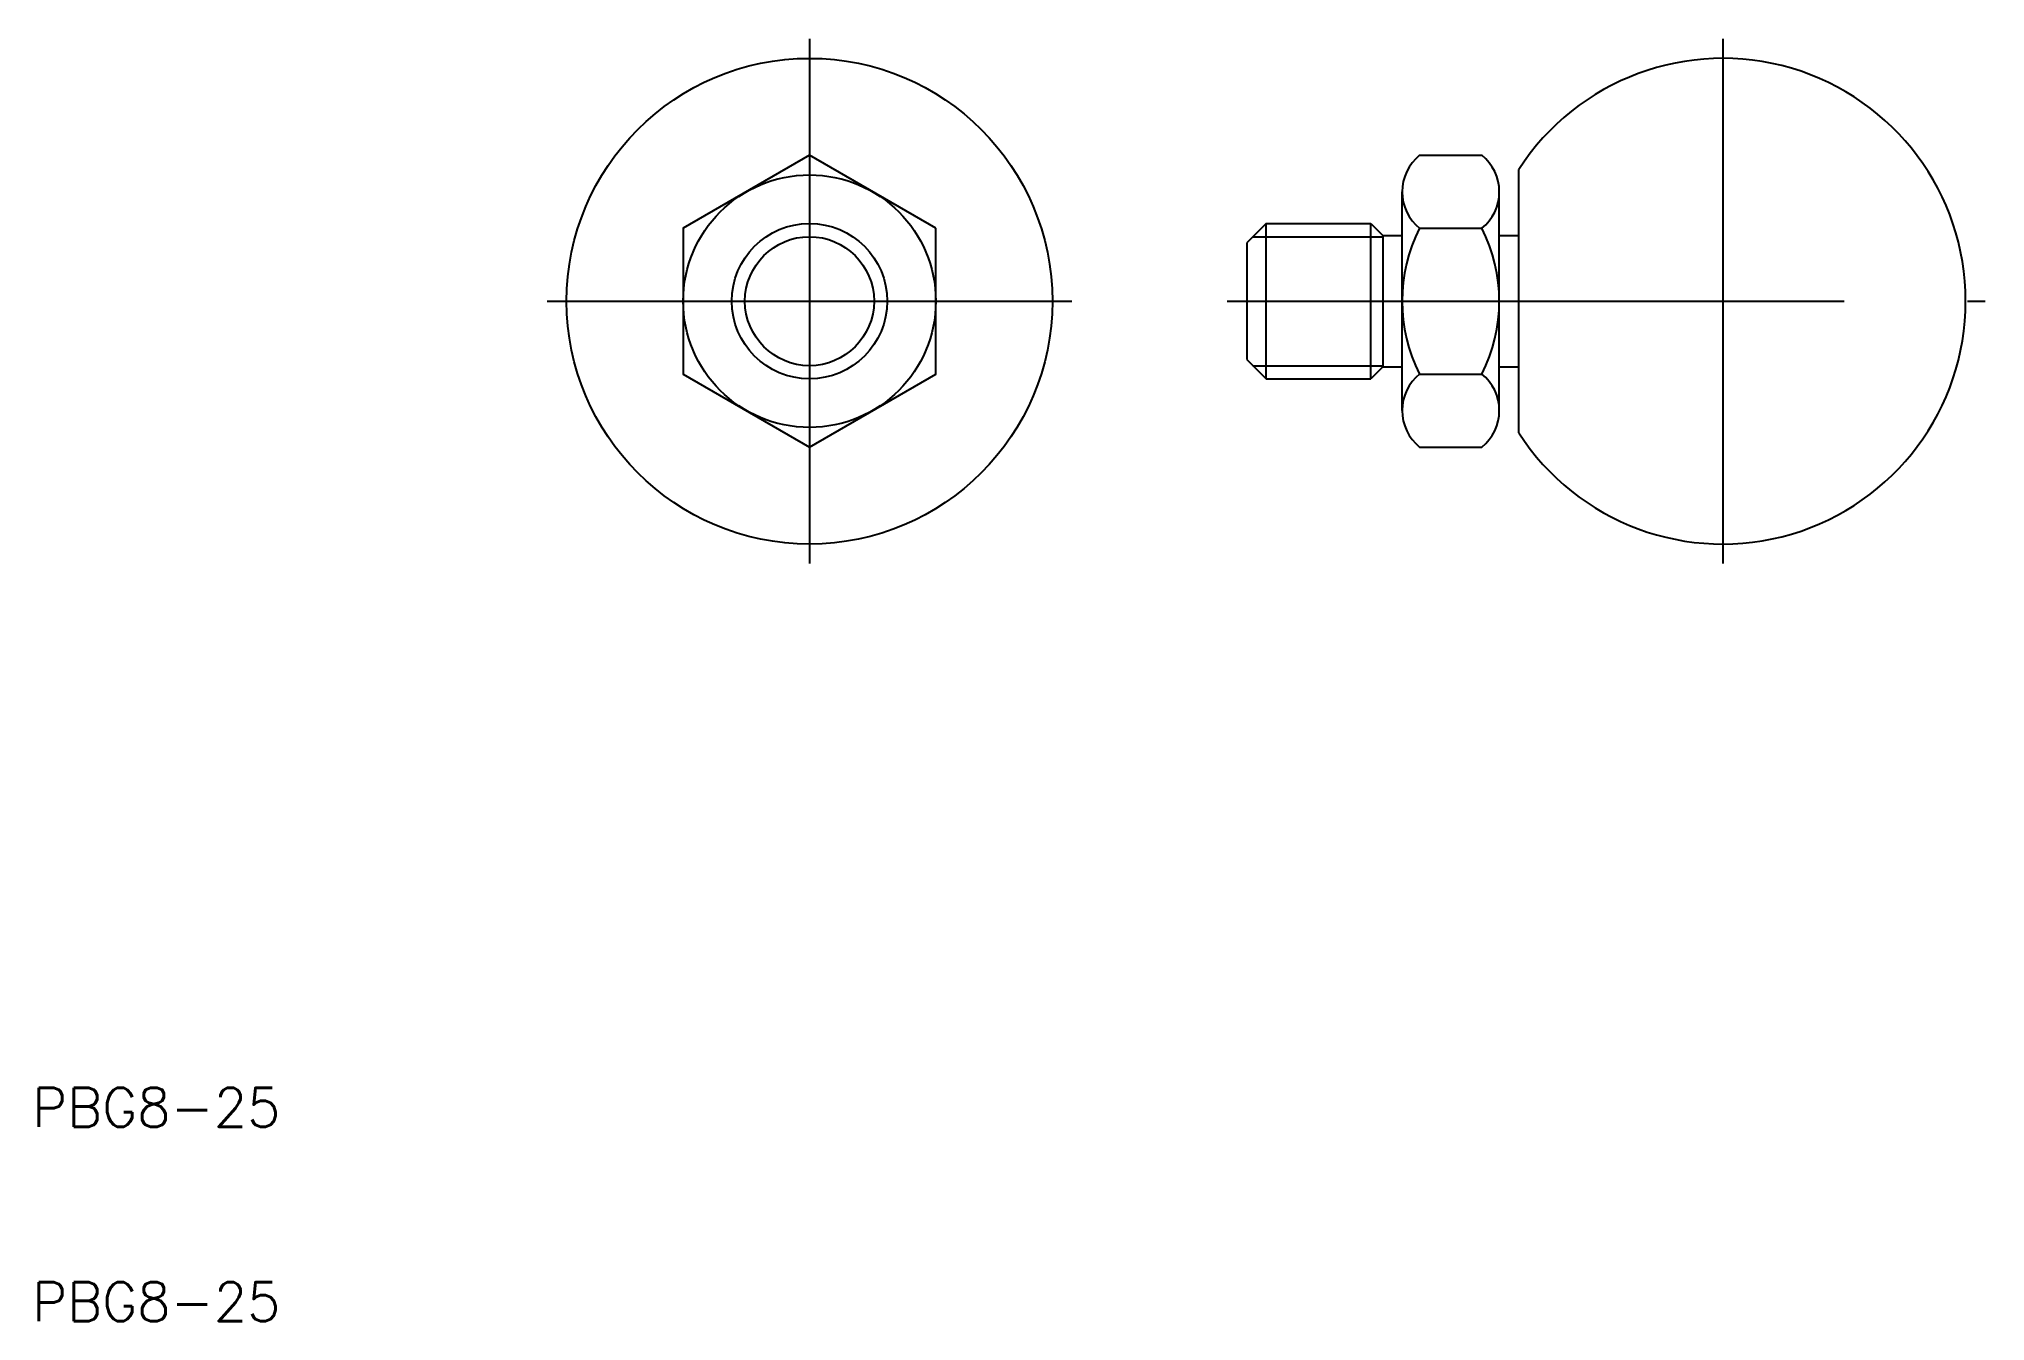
# Model space of a CAD drawing. Extents: x 10 to 110, y 10 to 76.
import ezdxf

# ---------------------------------------------------------------- set-up
doc = ezdxf.new("R2010")
doc.units = 0
doc.linetypes.add('CENTER', pattern=[50.8, 31.75, -6.35, 6.35, -6.35])
doc.layers.get('0').update_dxf_attribs({"linetype": 'CONTINUOUS'})
doc.layers.add('CENTER', color=1, linetype='CENTER')
doc.styles.get("Standard").update_dxf_attribs({"font": 'txt.shx'})

msp = doc.modelspace()

# ---------------------------------------------------------------- linework, layer by layer
at = {"color": 7, "linetype": 'CONTINUOUS'}
for p, q in [((81.4, 70.01), (84.6, 70.01)), ((86.5, 55.72), (86.5, 69.28)), ((80.5, 56.87), (80.5, 68.13)), ((85.5, 56.87), (85.5, 68.13)), ((73.5, 66.5), (72.5, 65.5)), ((73.5, 66.5), (78.88, 66.5)), ((73.5, 58.5), (73.5, 66.5)), ((78.88, 66.5), (79.5, 65.88)), ((78.88, 58.5), (78.88, 66.5)), ((81.4, 66.25), (84.6, 66.25)), ((72.5, 65.5), (72.5, 59.5)), ((79.5, 65.88), (79.5, 59.12)), ((79.5, 65.88), (80.5, 65.88)), ((85.5, 65.88), (86.5, 65.88)), ((72.5, 59.5), (73.5, 58.5)), ((79.5, 59.12), (78.88, 58.5)), ((79.5, 59.12), (80.5, 59.12)), ((85.5, 59.12), (86.5, 59.12)), ((73.5, 58.5), (78.88, 58.5)), ((81.4, 58.75), (84.6, 58.75)), ((81.4, 54.99), (84.6, 54.99))]:
    msp.add_line(p, q, dxfattribs=at)
at = {"color": 3, "linetype": 'CONTINUOUS'}
for p, q in [((72.82, 65.82), (79.5, 65.82)), ((72.82, 59.18), (79.5, 59.18))]:
    msp.add_line(p, q, dxfattribs=at)
at = {"color": 7, "linetype": 'CONTINUOUS'}
msp.add_lwpolyline([(56.5, 66.25), (50, 70.01), (43.5, 66.25), (43.5, 58.75), (50, 54.99), (56.5, 58.75)], close=True, dxfattribs=at)
for radius in [12.5, 6.5, 4]:
    msp.add_circle((50, 62.5), radius, dxfattribs=at)
at = {"color": 3, "linetype": 'CONTINUOUS'}
msp.add_circle((50, 62.5), 3.32, dxfattribs=at)
at = {"color": 7, "linetype": 'CONTINUOUS'}
for centre, radius, start, end in [((97, 62.5), 12.5, 212.8599, 147.1401), ((82.91, 68.13), 2.41, 128.7511, 231.2489), ((83.09, 68.13), 2.41, 308.7511, 51.2489), ((88.77, 62.5), 8.27, 153.0278, 206.9722), ((77.23, 62.5), 8.27, 333.0278, 26.9722), ((82.91, 56.87), 2.41, 128.7511, 231.2489), ((83.09, 56.87), 2.41, 308.7511, 51.2489)]:
    msp.add_arc(centre, radius, start, end, dxfattribs=at)
at = {"layer": 'CENTER', "color": 1, "linetype": 'CENTER'}
for p, q in [((50, 76), (50, 49)), ((97, 76), (97, 49)), ((36.5, 62.5), (63.5, 62.5)), ((71.5, 62.5), (110.5, 62.5))]:
    msp.add_line(p, q, dxfattribs=at)

# ---------------------------------------------------------------- texts
at = {"color": 7, "linetype": 'CONTINUOUS'}
for p in [(10, 20), (10, 10)]:
    msp.add_text('PBG8-25', height=2, dxfattribs=at).set_placement(p)

doc.saveas('drawing.dxf')
